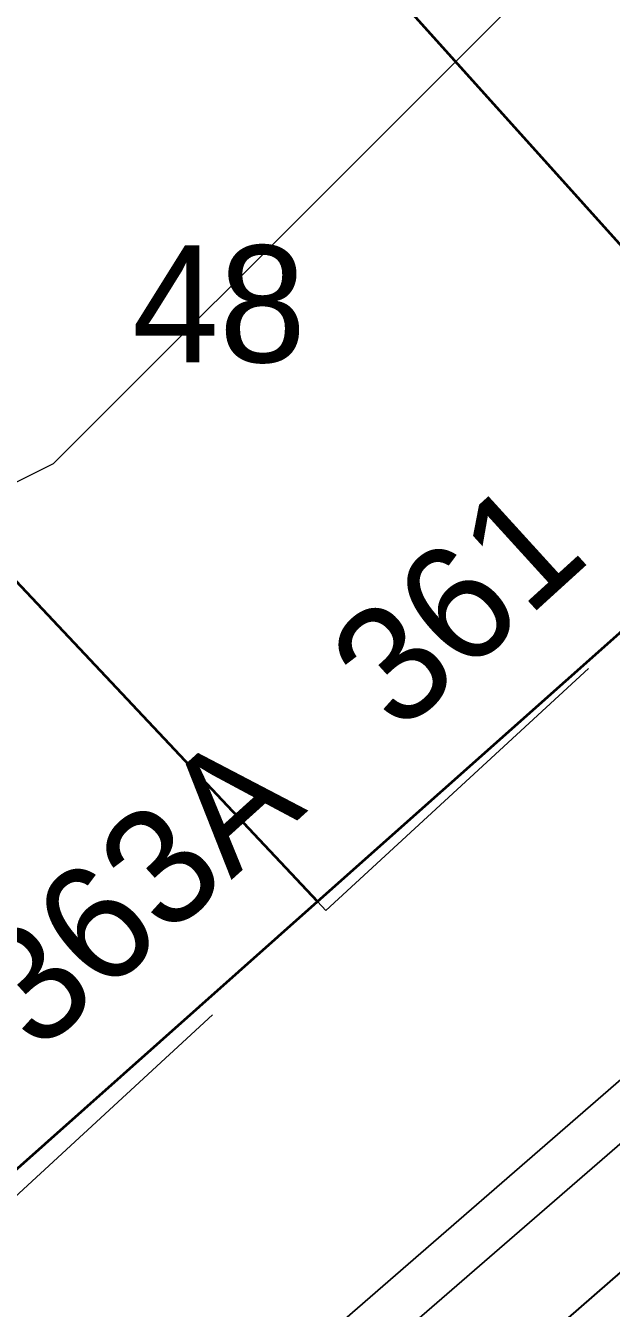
# Model space of a CAD drawing. Header units: metres. Extents: x 0 to 105485, y 0 to 425721.
# Drawn here: x 105187.29 to 105191.8, y 425270.99 to 425280.88 of the extents above; entities that cross this region are included whole.
import ezdxf
from ezdxf.enums import TextEntityAlignment as Align

# ---------------------------------------------------------------- set-up
doc = ezdxf.new("R2010")
doc.units = ezdxf.units.M
doc.header["$MEASUREMENT"] = 0
doc.linetypes.add('KG-PERCEEL-SO', pattern=[19, 5.5, -4, 5.5, -4])
for name, color, linetype, lineweight in [('B-XX-KG-GRENS_PERCEEL-G', 150, 'KG-PERCEEL-SO', 18), ('B-XX-KG-GRENS_PERCEEL-T', 150, 'KG-PERCEEL-SO', 18), ('B-XX-OG-BEBOUWING-G', 7, 'Continuous', 35), ('B-XX-OG-BEBOUWING_HUISNUMMER-T', 7, 'Continuous', 18), ('B-XX-OG-GRENS-G', 7, 'Continuous', 18), ('B-XX-VH-OPENVERHARDING-G', 90, 'Continuous', 18)]:
    doc.layers.add(name, color=color, linetype=linetype, lineweight=lineweight)
doc.layers.add('GIS-WEGVAKKEN', color=2, linetype='Continuous')

msp = doc.modelspace()

# ---------------------------------------------------------------- linework, layer by layer
at = {"layer": 'B-XX-KG-GRENS_PERCEEL-G', "ltscale": 0.5, "flags": 128}
for points in [[(105188.056, 425283.43), (105193.362, 425277.526)], [(105184.155, 425279.848), (105189.536, 425274.128)], [(105189.6, 425274.058), (105193.362, 425277.526)], [(105186.705, 425271.39), (105189.6, 425274.058)], [(105189.536, 425274.128), (105189.6, 425274.058)]]:
    msp.add_lwpolyline(points, dxfattribs=at)
at = {"layer": 'B-XX-OG-BEBOUWING-G', "ltscale": 0.5}
for points in [[(105192.299, 425287.31), (105188.056, 425283.43), (105193.36, 425277.529), (105193.519, 425277.67), (105193.432, 425277.939), (105197.363, 425281.387), (105197.451, 425281.208), (105197.702, 425281.402)], [(105188.056, 425283.43), (105184.155, 425279.848), (105189.536, 425274.128), (105193.36, 425277.529)], [(105184.155, 425279.848), (105181.291, 425277.218), (105186.555, 425271.268), (105186.705, 425271.39), (105186.527, 425271.451), (105189.536, 425274.128)]]:
    msp.add_lwpolyline(points, close=True, dxfattribs=at)
at = {"layer": 'B-XX-OG-GRENS-G'}
msp.add_polyline3d([(105192.5, 425327.5, 2.9686), (105202.5, 425322.5, 3.92), (105207.5, 425317.5, 3.7235), (105207.5, 425302.5, 3.5497), (105207.5, 425292.5, 3.3449), (105202.5, 425287.5, 3.3496), (105192.5, 425282.5, 3.3265), (105187.5, 425277.5, 3.3537), (105177.5, 425272.5, 1.7359), (105172.5, 425272.5, 2.0597), (105157.5, 425272.5, 3.1628), (105152.5, 425277.5, 4.8842), (105147.5, 425282.5, 4.5636), (105142.5, 425287.5, 2.9102), (105152.5, 425297.5, 2.9956), (105157.5, 425302.5, 2.9632), (105167.5, 425307.5, 3.0764), (105172.5, 425312.5, 3.0326), (105177.5, 425317.5, 2.9573), (105182.5, 425322.5, 2.9607)], close=True, dxfattribs=at)
at = {"layer": 'B-XX-VH-OPENVERHARDING-G', "ltscale": 0.5}
for points in [[(105161.652, 425247.682), (105164.466, 425249.69), (105167.84, 425252.178), (105171.051, 425254.616), (105174.226, 425257.099), (105177.366, 425259.628), (105187.561, 425268.525), (105198.034, 425277.61), (105208.62, 425286.718), (105223.63, 425299.751), (105223.428, 425300.088), (105208.394, 425286.99), (105197.782, 425277.891), (105183.797, 425265.741), (105177.096, 425259.87), (105171.461, 425255.4), (105165.665, 425251.009), (105162.576, 425248.796)], [(105167.677, 425248.542), (105179.16, 425257.494), (105189.374, 425266.526), (105199.846, 425275.621), (105210.235, 425284.698), (105225.029, 425297.419), (105223.63, 425299.751), (105208.62, 425286.718), (105198.034, 425277.61), (105187.561, 425268.525), (105177.366, 425259.628), (105174.226, 425257.099), (105171.051, 425254.616), (105167.84, 425252.178), (105164.466, 425249.69), (105161.652, 425247.682)], [(105165.665, 425251.009), (105171.461, 425255.4), (105177.096, 425259.87), (105183.797, 425265.741), (105197.782, 425277.891), (105208.394, 425286.99)], [(105197.363, 425281.387), (105193.432, 425277.939), (105193.519, 425277.67), (105193.36, 425277.529), (105189.536, 425274.128), (105186.527, 425271.451), (105186.705, 425271.39), (105186.555, 425271.268), (105186.195, 425270.978), (105186.136, 425271.068), (105182.084, 425267.353), (105182.202, 425267.173), (105181.902, 425266.997), (105181.844, 425267.087), (105178.999, 425265.266), (105176.869, 425263.44), (105167.574, 425256.05)]]:
    msp.add_lwpolyline(points, dxfattribs=at)
at = {"layer": 'GIS-WEGVAKKEN'}
msp.add_lwpolyline([(105181.0146, 425261.9809), (105188.64, 425268.45), (105195.56, 425274.49), (105199.32, 425277.48), (105206.54, 425283.79), (105210.36, 425286.69), (105217.84, 425292.7), (105221.5, 425295.8), (105223.09, 425297.16), (105228.4765, 425302.3772)], dxfattribs=at)

# ---------------------------------------------------------------- texts
at = {"layer": 'B-XX-KG-GRENS_PERCEEL-T'}
msp.add_text('48', height=0.9, dxfattribs=at).set_placement((105188.7775, 425278.7323), align=Align.MIDDLE_CENTER)
at = {"layer": 'B-XX-OG-BEBOUWING_HUISNUMMER-T'}
for s, rotation, p in [('361', 42.3, (105190.605, 425276.417)), ('363-363A', 42.1, (105187.229, 425273.414))]:
    msp.add_text(s, height=0.9, rotation=rotation, dxfattribs=at).set_placement(p, align=Align.MIDDLE_CENTER)

doc.saveas('drawing.dxf')
